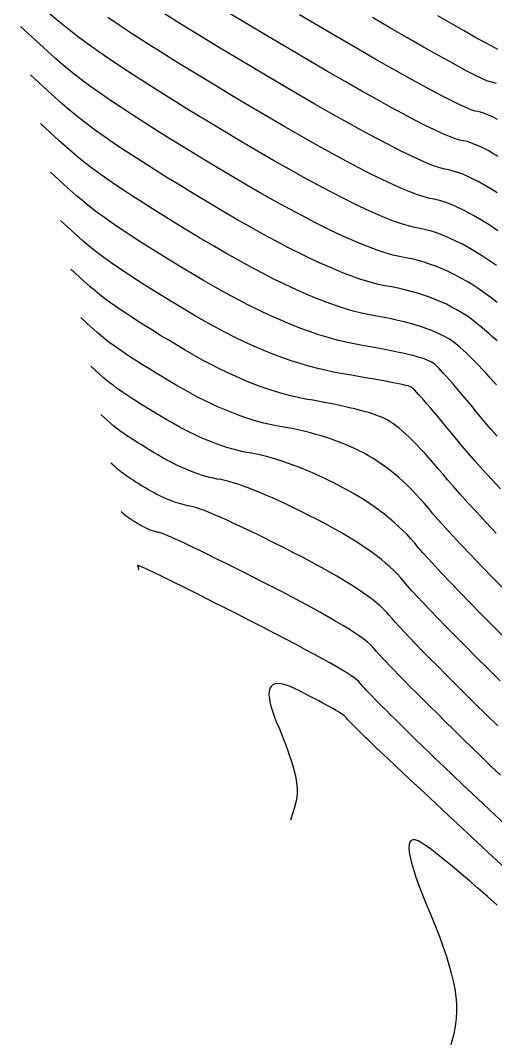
# Model space of a CAD drawing. Header units: inches. Extents: x 1412622.3 to 1412714.6, y 4931530.8 to 4931588.5.
# Drawn here: x 1412628.16 to 1412632.56, y 4931559.78 to 4931569.2 of the extents above; entities that cross this region are included whole.
import ezdxf

# ---------------------------------------------------------------- set-up
doc = ezdxf.new("R2010")
doc.units = ezdxf.units.IN
doc.header["$MEASUREMENT"] = 0

msp = doc.modelspace()

# ---------------------------------------------------------------- linework, layer by layer
for points in [[(1412632.5642, 4931566.9307), (1412632.4985, 4931566.9762), (1412632.4341, 4931567.0187), (1412632.3709, 4931567.0581), (1412632.309, 4931567.0944), (1412632.2482, 4931567.1277), (1412632.1888, 4931567.1579), (1412632.1305, 4931567.185), (1412632.0735, 4931567.209), (1412632.0177, 4931567.23), (1412631.9631, 4931567.2479), (1412631.9098, 4931567.2627), (1412631.8577, 4931567.2745), (1412631.8069, 4931567.2832), (1412631.749, 4931567.2975), (1412631.684, 4931567.3173), (1412631.6119, 4931567.3427), (1412631.5328, 4931567.3737), (1412631.4466, 4931567.4103), (1412631.3533, 4931567.4525), (1412631.253, 4931567.5002), (1412631.1456, 4931567.5535), (1412631.0311, 4931567.6123), (1412630.9096, 4931567.6768), (1412630.781, 4931567.7468), (1412630.6453, 4931567.8224), (1412630.5026, 4931567.9036), (1412630.3527, 4931567.9903), (1412630.1959, 4931568.0826), (1412630.0319, 4931568.1805), (1412629.8753, 4931568.2749), (1412629.7261, 4931568.3659), (1412629.5843, 4931568.4533), (1412629.4499, 4931568.5373), (1412629.3228, 4931568.6178), (1412629.2031, 4931568.6948), (1412629.0908, 4931568.7684), (1412628.9859, 4931568.8385), (1412628.8855, 4931568.9077), (1412628.7896, 4931568.9761), (1412628.6982, 4931569.0437), (1412628.6113, 4931569.1104), (1412628.5204, 4931569.1842), (1412628.4253, 4931569.2652)], [(1412632.5767, 4931567.2539), (1412632.5065, 4931567.3006), (1412632.4389, 4931567.3434), (1412632.3739, 4931567.3822), (1412632.3115, 4931567.4172), (1412632.2516, 4931567.4482), (1412632.1943, 4931567.4754), (1412632.1396, 4931567.4986), (1412632.0875, 4931567.5179), (1412632.0379, 4931567.5333), (1412631.9909, 4931567.5448), (1412631.9465, 4931567.5524), (1412631.8938, 4931567.5662), (1412631.8327, 4931567.5861), (1412631.7633, 4931567.6121), (1412631.6856, 4931567.6444), (1412631.5995, 4931567.6827), (1412631.5051, 4931567.7273), (1412631.4024, 4931567.7779), (1412631.2914, 4931567.8348), (1412631.172, 4931567.8978), (1412631.0443, 4931567.9669), (1412630.9083, 4931568.0422), (1412630.7639, 4931568.1237), (1412630.6112, 4931568.2113), (1412630.4502, 4931568.3051), (1412630.2809, 4931568.405), (1412630.1032, 4931568.5111), (1412629.9335, 4931568.6134), (1412629.7718, 4931568.712), (1412629.6182, 4931568.8067), (1412629.4725, 4931568.8977), (1412629.3348, 4931568.985), (1412629.2051, 4931569.0685), (1412629.0834, 4931569.1482), (1412628.9697, 4931569.2241)], [(1412632.5683, 4931567.6036), (1412632.5099, 4931567.6407), (1412632.4537, 4931567.6744), (1412632.3998, 4931567.7047), (1412632.3482, 4931567.7316), (1412632.2988, 4931567.7551), (1412632.2517, 4931567.7752), (1412632.2069, 4931567.7919), (1412632.1644, 4931567.8052), (1412632.1241, 4931567.8151), (1412632.0862, 4931567.8216), (1412632.0386, 4931567.8349), (1412631.9814, 4931567.8548), (1412631.9147, 4931567.8815), (1412631.8384, 4931567.915), (1412631.7524, 4931567.9552), (1412631.6569, 4931568.0021), (1412631.5518, 4931568.0557), (1412631.4372, 4931568.1161), (1412631.3129, 4931568.1832), (1412631.179, 4931568.2571), (1412631.0356, 4931568.3377), (1412630.8825, 4931568.425), (1412630.7199, 4931568.5191), (1412630.5477, 4931568.6199), (1412630.3659, 4931568.7274), (1412630.1745, 4931568.8417), (1412629.9917, 4931568.9519), (1412629.8175, 4931569.058), (1412629.652, 4931569.1601), (1412629.4951, 4931569.2582)], [(1412632.5777, 4931567.9406), (1412632.531, 4931567.9686), (1412632.4863, 4931567.9938), (1412632.4434, 4931568.0161), (1412632.4024, 4931568.0356), (1412632.3633, 4931568.0523), (1412632.3261, 4931568.0662), (1412632.2908, 4931568.0772), (1412632.2573, 4931568.0855), (1412632.2258, 4931568.0909), (1412632.1834, 4931568.1036), (1412632.1302, 4931568.1236), (1412632.0661, 4931568.1509), (1412631.9912, 4931568.1856), (1412631.9054, 4931568.2276), (1412631.8087, 4931568.2769), (1412631.7013, 4931568.3335), (1412631.5829, 4931568.3974), (1412631.4538, 4931568.4687), (1412631.3137, 4931568.5472), (1412631.1629, 4931568.6331), (1412631.0011, 4931568.7263), (1412630.8286, 4931568.8268), (1412630.6452, 4931568.9347), (1412630.4509, 4931569.0498), (1412630.2458, 4931569.1723), (1412630.0499, 4931569.2904)], [(1412632.5727, 4931568.2828), (1412632.5386, 4931568.3006), (1412632.506, 4931568.3161), (1412632.4749, 4931568.3294), (1412632.4453, 4931568.3404), (1412632.4171, 4931568.3492), (1412632.3905, 4931568.3558), (1412632.3654, 4931568.3601), (1412632.3282, 4931568.3723), (1412632.2789, 4931568.3923), (1412632.2175, 4931568.4203), (1412632.1439, 4931568.4562), (1412632.0583, 4931568.5), (1412631.9605, 4931568.5517), (1412631.8507, 4931568.6113), (1412631.7287, 4931568.6787), (1412631.5946, 4931568.7541), (1412631.4484, 4931568.8374), (1412631.2902, 4931568.9285), (1412631.1198, 4931569.0276), (1412630.9372, 4931569.1346), (1412630.7426, 4931569.2494)], [(1412632.5644, 4931568.6147), (1412632.5435, 4931568.6212), (1412632.5237, 4931568.6261), (1412632.5051, 4931568.6293), (1412632.473, 4931568.641), (1412632.4276, 4931568.6611), (1412632.3689, 4931568.6897), (1412632.2967, 4931568.7268), (1412632.2112, 4931568.7724), (1412632.1123, 4931568.8265), (1412632.0001, 4931568.889), (1412631.8745, 4931568.96), (1412631.7355, 4931569.0395), (1412631.5832, 4931569.1275), (1412631.4174, 4931569.224)], [(1412632.5764, 4931568.9299), (1412632.5202, 4931568.9591), (1412632.4495, 4931568.9975), (1412632.3641, 4931569.0448), (1412632.2641, 4931569.1013), (1412632.1495, 4931569.1668), (1412632.0203, 4931569.2414)], [(1412632.571, 4931566.5893), (1412632.5153, 4931566.6326), (1412632.4595, 4931566.6737), (1412632.4036, 4931566.7125), (1412632.3476, 4931566.7491), (1412632.2915, 4931566.7834), (1412632.2353, 4931566.8156), (1412632.179, 4931566.8454), (1412632.1226, 4931566.8731), (1412632.066, 4931566.8985), (1412632.0094, 4931566.9217), (1412631.9526, 4931566.9427), (1412631.8958, 4931566.9614), (1412631.8388, 4931566.9779), (1412631.7817, 4931566.9922), (1412631.7246, 4931567.0042), (1412631.6673, 4931567.014), (1412631.6042, 4931567.0288), (1412631.5353, 4931567.0486), (1412631.4605, 4931567.0734), (1412631.38, 4931567.1031), (1412631.2937, 4931567.1379), (1412631.2015, 4931567.1777), (1412631.1036, 4931567.2224), (1412630.9998, 4931567.2722), (1412630.8903, 4931567.3269), (1412630.7749, 4931567.3866), (1412630.6537, 4931567.4514), (1412630.5267, 4931567.5211), (1412630.3939, 4931567.5958), (1412630.2553, 4931567.6755), (1412630.1109, 4931567.7602), (1412629.9606, 4931567.8499), (1412629.8171, 4931567.9364), (1412629.6804, 4931568.0198), (1412629.5505, 4931568.0999), (1412629.4273, 4931568.1769), (1412629.3109, 4931568.2506), (1412629.2012, 4931568.3212), (1412629.0983, 4931568.3886), (1412629.0022, 4931568.4528), (1412628.9102, 4931568.5163), (1412628.8223, 4931568.579), (1412628.7385, 4931568.6409), (1412628.6589, 4931568.702), (1412628.5756, 4931568.7697), (1412628.4884, 4931568.8438), (1412628.3739, 4931568.9462), (1412628.161, 4931569.1423)], [(1412632.5682, 4931566.2365), (1412632.5309, 4931566.2699), (1412632.4927, 4931566.3032), (1412632.4537, 4931566.3366), (1412632.414, 4931566.3698), (1412632.3734, 4931566.403), (1412632.3314, 4931566.4348), (1412632.288, 4931566.4653), (1412632.2431, 4931566.4943), (1412632.1967, 4931566.5219), (1412632.1489, 4931566.5482), (1412632.0997, 4931566.573), (1412632.049, 4931566.5965), (1412631.9969, 4931566.6185), (1412631.9433, 4931566.6392), (1412631.8882, 4931566.6585), (1412631.8318, 4931566.6763), (1412631.7738, 4931566.6928), (1412631.7145, 4931566.7079), (1412631.6536, 4931566.7216), (1412631.5914, 4931566.7339), (1412631.5276, 4931566.7448), (1412631.4594, 4931566.7601), (1412631.3865, 4931566.7798), (1412631.3092, 4931566.804), (1412631.2272, 4931566.8325), (1412631.1408, 4931566.8655), (1412631.0497, 4931566.9028), (1412630.9542, 4931566.9446), (1412630.8541, 4931566.9908), (1412630.7494, 4931567.0415), (1412630.6402, 4931567.0965), (1412630.5264, 4931567.1559), (1412630.4081, 4931567.2198), (1412630.2852, 4931567.2881), (1412630.1578, 4931567.3607), (1412630.0258, 4931567.4378), (1412629.8893, 4931567.5193), (1412629.759, 4931567.5979), (1412629.6347, 4931567.6737), (1412629.5167, 4931567.7465), (1412629.4047, 4931567.8164), (1412629.2989, 4931567.8834), (1412629.1993, 4931567.9476), (1412629.1058, 4931568.0088), (1412629.0184, 4931568.0672), (1412628.9348, 4931568.1248), (1412628.8549, 4931568.1818), (1412628.7788, 4931568.238), (1412628.7065, 4931568.2936), (1412628.6308, 4931568.3551), (1412628.5516, 4931568.4225), (1412628.4475, 4931568.5155), (1412628.2541, 4931568.6937)], [(1412632.5637, 4931565.8272), (1412632.5296, 4931565.8663), (1412632.4962, 4931565.9037), (1412632.4635, 4931565.9397), (1412632.4315, 4931565.9742), (1412632.4002, 4931566.0072), (1412632.3696, 4931566.0387), (1412632.3398, 4931566.0686), (1412632.3107, 4931566.0971), (1412632.2823, 4931566.124), (1412632.2546, 4931566.1495), (1412632.2276, 4931566.1734), (1412632.2014, 4931566.1958), (1412632.1759, 4931566.2167), (1412632.1475, 4931566.2371), (1412632.1164, 4931566.2569), (1412632.0825, 4931566.2761), (1412632.0458, 4931566.2948), (1412632.0064, 4931566.3129), (1412631.9641, 4931566.3305), (1412631.919, 4931566.3475), (1412631.8712, 4931566.364), (1412631.8205, 4931566.3799), (1412631.7671, 4931566.3952), (1412631.7109, 4931566.41), (1412631.6519, 4931566.4242), (1412631.5901, 4931566.4379), (1412631.5255, 4931566.451), (1412631.4582, 4931566.4636), (1412631.388, 4931566.4756), (1412631.3145, 4931566.4914), (1412631.2378, 4931566.5111), (1412631.1578, 4931566.5346), (1412631.0745, 4931566.5619), (1412630.9878, 4931566.5931), (1412630.8979, 4931566.628), (1412630.8048, 4931566.6669), (1412630.7083, 4931566.7095), (1412630.6085, 4931566.756), (1412630.5055, 4931566.8063), (1412630.3991, 4931566.8605), (1412630.2895, 4931566.9185), (1412630.1766, 4931566.9803), (1412630.0603, 4931567.0459), (1412629.9408, 4931567.1154), (1412629.818, 4931567.1887), (1412629.7008, 4931567.2595), (1412629.589, 4931567.3276), (1412629.4828, 4931567.3931), (1412629.3821, 4931567.456), (1412629.287, 4931567.5163), (1412629.1973, 4931567.574), (1412629.1132, 4931567.629), (1412629.0346, 4931567.6815), (1412628.9594, 4931567.7334), (1412628.8876, 4931567.7846), (1412628.8192, 4931567.8352), (1412628.7541, 4931567.8852), (1412628.686, 4931567.9405), (1412628.6148, 4931568.0011), (1412628.5212, 4931568.0848), (1412628.3472, 4931568.2451)], [(1412632.5682, 4931565.354), (1412632.5114, 4931565.4192), (1412632.46, 4931565.4799), (1412632.4138, 4931565.536), (1412632.3699, 4931565.5892), (1412632.3282, 4931565.6394), (1412632.2887, 4931565.6867), (1412632.2515, 4931565.731), (1412632.2165, 4931565.7723), (1412632.1837, 4931565.8106), (1412632.1531, 4931565.8459), (1412632.1248, 4931565.8783), (1412632.0987, 4931565.9077), (1412632.0748, 4931565.9342), (1412632.0531, 4931565.9576), (1412632.0337, 4931565.9781), (1412632.0165, 4931565.9957), (1412632.0015, 4931566.0102), (1412631.9888, 4931566.0218), (1412631.9783, 4931566.0304), (1412631.9636, 4931566.0393), (1412631.9449, 4931566.0485), (1412631.922, 4931566.0579), (1412631.8949, 4931566.0677), (1412631.8638, 4931566.0777), (1412631.8285, 4931566.088), (1412631.7891, 4931566.0986), (1412631.7455, 4931566.1094), (1412631.6978, 4931566.1205), (1412631.646, 4931566.132), (1412631.59, 4931566.1437), (1412631.53, 4931566.1556), (1412631.4658, 4931566.1679), (1412631.3974, 4931566.1804), (1412631.325, 4931566.1933), (1412631.2484, 4931566.2064), (1412631.1697, 4931566.2227), (1412631.0891, 4931566.2423), (1412631.0064, 4931566.2652), (1412630.9217, 4931566.2913), (1412630.8349, 4931566.3206), (1412630.7462, 4931566.3532), (1412630.6553, 4931566.3891), (1412630.5625, 4931566.4282), (1412630.4676, 4931566.4706), (1412630.3707, 4931566.5162), (1412630.2718, 4931566.5651), (1412630.1709, 4931566.6172), (1412630.0679, 4931566.6725), (1412629.9629, 4931566.7312), (1412629.8558, 4931566.793), (1412629.7468, 4931566.8582), (1412629.6426, 4931566.921), (1412629.5433, 4931566.9815), (1412629.449, 4931567.0397), (1412629.3595, 4931567.0955), (1412629.275, 4931567.1491), (1412629.1954, 4931567.2003), (1412629.1207, 4931567.2493), (1412629.0509, 4931567.2959), (1412628.9841, 4931567.3419), (1412628.9203, 4931567.3875), (1412628.8595, 4931567.4324), (1412628.8017, 4931567.4768), (1412628.7412, 4931567.5259), (1412628.6779, 4931567.5798), (1412628.5948, 4931567.6541), (1412628.4402, 4931567.7965)], [(1412632.5998, 4931564.8672), (1412632.5158, 4931564.9578), (1412632.4384, 4931565.0427), (1412632.3677, 4931565.1217), (1412632.3036, 4931565.1951), (1412632.2461, 4931565.2626), (1412632.1953, 4931565.3244), (1412632.1474, 4931565.3825), (1412632.1023, 4931565.437), (1412632.06, 4931565.4877), (1412632.0206, 4931565.5347), (1412631.984, 4931565.578), (1412631.9503, 4931565.6177), (1412631.9194, 4931565.6536), (1412631.8914, 4931565.6859), (1412631.8662, 4931565.7144), (1412631.8438, 4931565.7393), (1412631.8243, 4931565.7604), (1412631.8077, 4931565.7779), (1412631.7939, 4931565.7917), (1412631.7829, 4931565.8017), (1412631.7748, 4931565.8081), (1412631.7695, 4931565.8108), (1412631.7597, 4931565.8141), (1412631.7454, 4931565.8181), (1412631.7265, 4931565.8228), (1412631.7031, 4931565.8281), (1412631.6752, 4931565.8341), (1412631.6427, 4931565.8408), (1412631.6057, 4931565.8481), (1412631.5642, 4931565.8561), (1412631.5182, 4931565.8648), (1412631.4676, 4931565.8741), (1412631.4125, 4931565.8841), (1412631.3529, 4931565.8947), (1412631.2887, 4931565.906), (1412631.22, 4931565.918), (1412631.1468, 4931565.9306), (1412631.0691, 4931565.9439), (1412630.9902, 4931565.9599), (1412630.9103, 4931565.9787), (1412630.8292, 4931566.0002), (1412630.7471, 4931566.0244), (1412630.6638, 4931566.0513), (1412630.5795, 4931566.081), (1412630.494, 4931566.1134), (1412630.4075, 4931566.1485), (1412630.3198, 4931566.1863), (1412630.2311, 4931566.2269), (1412630.1412, 4931566.2702), (1412630.0503, 4931566.3162), (1412629.9582, 4931566.365), (1412629.8651, 4931566.4164), (1412629.7708, 4931566.4706), (1412629.6755, 4931566.5276), (1412629.5844, 4931566.5825), (1412629.4976, 4931566.6354), (1412629.4152, 4931566.6862), (1412629.337, 4931566.7351), (1412629.2631, 4931566.7819), (1412629.1935, 4931566.8267), (1412629.1281, 4931566.8695), (1412629.0671, 4931566.9102), (1412629.0087, 4931566.9505), (1412628.953, 4931566.9903), (1412628.8998, 4931567.0296), (1412628.8493, 4931567.0684), (1412628.7964, 4931567.1113), (1412628.7411, 4931567.1584), (1412628.6684, 4931567.2234), (1412628.5333, 4931567.3478)], [(1412632.562, 4931564.4579), (1412632.4652, 4931564.5593), (1412632.3771, 4931564.653), (1412632.2976, 4931564.7388), (1412632.2268, 4931564.8169), (1412632.1645, 4931564.8872), (1412632.111, 4931564.9497), (1412632.066, 4931565.0044), (1412632.0224, 4931565.0564), (1412631.9802, 4931565.1057), (1412631.9394, 4931565.1523), (1412631.9, 4931565.1963), (1412631.8619, 4931565.2375), (1412631.8252, 4931565.2761), (1412631.7899, 4931565.3119), (1412631.756, 4931565.3451), (1412631.7235, 4931565.3755), (1412631.6924, 4931565.4033), (1412631.6626, 4931565.4284), (1412631.6342, 4931565.4508), (1412631.6072, 4931565.4705), (1412631.5816, 4931565.4875), (1412631.5573, 4931565.5018), (1412631.5345, 4931565.5134), (1412631.5089, 4931565.525), (1412631.4806, 4931565.5366), (1412631.4495, 4931565.5482), (1412631.4157, 4931565.5597), (1412631.3792, 4931565.5713), (1412631.34, 4931565.5828), (1412631.298, 4931565.5943), (1412631.2533, 4931565.6058), (1412631.2058, 4931565.6173), (1412631.1557, 4931565.6288), (1412631.1028, 4931565.6402), (1412631.0471, 4931565.6517), (1412630.9888, 4931565.6631), (1412630.9277, 4931565.6745), (1412630.8638, 4931565.6859), (1412630.7973, 4931565.6973), (1412630.7298, 4931565.711), (1412630.6613, 4931565.7271), (1412630.5919, 4931565.7455), (1412630.5216, 4931565.7662), (1412630.4503, 4931565.7893), (1412630.3781, 4931565.8146), (1412630.305, 4931565.8424), (1412630.2309, 4931565.8724), (1412630.1558, 4931565.9048), (1412630.0798, 4931565.9396), (1412630.0029, 4931565.9766), (1412629.9251, 4931566.016), (1412629.8462, 4931566.0578), (1412629.7665, 4931566.1018), (1412629.6858, 4931566.1482), (1412629.6042, 4931566.197), (1412629.5262, 4931566.244), (1412629.4519, 4931566.2893), (1412629.3813, 4931566.3328), (1412629.3144, 4931566.3746), (1412629.2511, 4931566.4147), (1412629.1915, 4931566.4531), (1412629.1356, 4931566.4897), (1412629.0834, 4931566.5246), (1412629.0334, 4931566.5591), (1412628.9856, 4931566.5931), (1412628.9401, 4931566.6268), (1412628.8969, 4931566.66), (1412628.8516, 4931566.6968), (1412628.8042, 4931566.737), (1412628.742, 4931566.7927), (1412628.6263, 4931566.8992)], [(1412632.6584, 4931563.9147), (1412632.5371, 4931564.0381), (1412632.4261, 4931564.1521), (1412632.3254, 4931564.2566), (1412632.2349, 4931564.3515), (1412632.1547, 4931564.4371), (1412632.0848, 4931564.5131), (1412632.0252, 4931564.5797), (1412631.9758, 4931564.6367), (1412631.9366, 4931564.6843), (1412631.8974, 4931564.7302), (1412631.8581, 4931564.7745), (1412631.8188, 4931564.817), (1412631.7793, 4931564.8578), (1412631.7398, 4931564.897), (1412631.7002, 4931564.9344), (1412631.6605, 4931564.9702), (1412631.6207, 4931565.0043), (1412631.5808, 4931565.0367), (1412631.5409, 4931565.0674), (1412631.5008, 4931565.0964), (1412631.4607, 4931565.1237), (1412631.4205, 4931565.1493), (1412631.3803, 4931565.1732), (1412631.3399, 4931565.1955), (1412631.2995, 4931565.216), (1412631.2581, 4931565.2359), (1412631.2158, 4931565.2551), (1412631.1725, 4931565.2736), (1412631.1284, 4931565.2913), (1412631.0832, 4931565.3084), (1412631.0372, 4931565.3248), (1412630.9902, 4931565.3405), (1412630.9423, 4931565.3555), (1412630.8935, 4931565.3699), (1412630.8437, 4931565.3835), (1412630.793, 4931565.3964), (1412630.7414, 4931565.4087), (1412630.6888, 4931565.4202), (1412630.6353, 4931565.4311), (1412630.5808, 4931565.4412), (1412630.5255, 4931565.4507), (1412630.4693, 4931565.4621), (1412630.4124, 4931565.4755), (1412630.3546, 4931565.4908), (1412630.2961, 4931565.508), (1412630.2368, 4931565.5272), (1412630.1768, 4931565.5483), (1412630.1159, 4931565.5714), (1412630.0542, 4931565.5964), (1412629.9918, 4931565.6234), (1412629.9286, 4931565.6522), (1412629.8646, 4931565.6831), (1412629.7998, 4931565.7159), (1412629.7343, 4931565.7506), (1412629.6679, 4931565.7872), (1412629.6008, 4931565.8259), (1412629.5329, 4931565.8664), (1412629.468, 4931565.9055), (1412629.4062, 4931565.9432), (1412629.3475, 4931565.9794), (1412629.2918, 4931566.0142), (1412629.2392, 4931566.0475), (1412629.1896, 4931566.0795), (1412629.1431, 4931566.1099), (1412629.0996, 4931566.1389), (1412629.058, 4931566.1676), (1412629.0183, 4931566.196), (1412628.9804, 4931566.224), (1412628.9444, 4931566.2516), (1412628.9068, 4931566.2822), (1412628.8674, 4931566.3157), (1412628.8156, 4931566.362), (1412628.7194, 4931566.4506)], [(1412632.6538, 4931563.4753), (1412632.5332, 4931563.5965), (1412632.4213, 4931563.7095), (1412632.3181, 4931563.8145), (1412632.2237, 4931563.9115), (1412632.138, 4931564.0003), (1412632.0611, 4931564.0812), (1412631.9928, 4931564.1539), (1412631.9333, 4931564.2186), (1412631.8826, 4931564.2752), (1412631.8406, 4931564.3238), (1412631.8073, 4931564.3643), (1412631.7725, 4931564.4041), (1412631.7361, 4931564.4432), (1412631.6982, 4931564.4816), (1412631.6587, 4931564.5194), (1412631.6177, 4931564.5564), (1412631.5751, 4931564.5928), (1412631.531, 4931564.6285), (1412631.4854, 4931564.6635), (1412631.4382, 4931564.6978), (1412631.3894, 4931564.7314), (1412631.3391, 4931564.7643), (1412631.2873, 4931564.7966), (1412631.2339, 4931564.8281), (1412631.1789, 4931564.859), (1412631.1225, 4931564.8892), (1412631.0644, 4931564.9187), (1412631.0073, 4931564.9468), (1412630.951, 4931564.9735), (1412630.8956, 4931564.9989), (1412630.841, 4931565.0229), (1412630.7873, 4931565.0456), (1412630.7344, 4931565.0668), (1412630.6825, 4931565.0867), (1412630.6314, 4931565.1053), (1412630.5811, 4931565.1224), (1412630.5317, 4931565.1382), (1412630.4832, 4931565.1526), (1412630.4356, 4931565.1656), (1412630.3888, 4931565.1773), (1412630.3429, 4931565.1876), (1412630.2978, 4931565.1965), (1412630.2536, 4931565.2041), (1412630.2088, 4931565.2132), (1412630.1634, 4931565.2239), (1412630.1173, 4931565.2361), (1412630.0706, 4931565.2498), (1412630.0233, 4931565.2651), (1412629.9754, 4931565.282), (1412629.9268, 4931565.3004), (1412629.8776, 4931565.3204), (1412629.8278, 4931565.3419), (1412629.7774, 4931565.3649), (1412629.7263, 4931565.3895), (1412629.6746, 4931565.4157), (1412629.6223, 4931565.4434), (1412629.5694, 4931565.4727), (1412629.5158, 4931565.5035), (1412629.4616, 4931565.5358), (1412629.4098, 4931565.567), (1412629.3605, 4931565.5971), (1412629.3136, 4931565.626), (1412629.2692, 4931565.6538), (1412629.2272, 4931565.6804), (1412629.1877, 4931565.7058), (1412629.1505, 4931565.7301), (1412629.1158, 4931565.7533), (1412629.0827, 4931565.7762), (1412629.051, 4931565.7988), (1412629.0207, 4931565.8211), (1412628.992, 4931565.8432), (1412628.962, 4931565.8676), (1412628.9305, 4931565.8943), (1412628.8892, 4931565.9313), (1412628.8124, 4931566.002)], [(1412632.5965, 4931563.0915), (1412632.4826, 4931563.2047), (1412632.376, 4931563.3112), (1412632.2765, 4931563.4111), (1412632.1842, 4931563.5043), (1412632.0992, 4931563.5909), (1412632.0213, 4931563.6709), (1412631.9506, 4931563.7441), (1412631.8872, 4931563.8108), (1412631.8309, 4931563.8708), (1412631.7819, 4931563.9241), (1412631.74, 4931563.9708), (1412631.7054, 4931564.0108), (1412631.6779, 4931564.0442), (1412631.6475, 4931564.0779), (1412631.614, 4931564.112), (1412631.5775, 4931564.1463), (1412631.5381, 4931564.1809), (1412631.4956, 4931564.2159), (1412631.4501, 4931564.2512), (1412631.4015, 4931564.2868), (1412631.35, 4931564.3227), (1412631.2955, 4931564.3589), (1412631.2379, 4931564.3955), (1412631.1774, 4931564.4323), (1412631.1138, 4931564.4695), (1412631.0472, 4931564.507), (1412630.9776, 4931564.5448), (1412630.905, 4931564.5829), (1412630.8294, 4931564.6213), (1412630.7565, 4931564.6577), (1412630.6862, 4931564.692), (1412630.6186, 4931564.7243), (1412630.5536, 4931564.7545), (1412630.4913, 4931564.7827), (1412630.4317, 4931564.8088), (1412630.3747, 4931564.8329), (1412630.3204, 4931564.855), (1412630.2688, 4931564.875), (1412630.2198, 4931564.8929), (1412630.1735, 4931564.9088), (1412630.1298, 4931564.9226), (1412630.0888, 4931564.9344), (1412630.0505, 4931564.9442), (1412630.0148, 4931564.9518), (1412629.9818, 4931564.9575), (1412629.9484, 4931564.9643), (1412629.9144, 4931564.9723), (1412629.88, 4931564.9814), (1412629.8452, 4931564.9916), (1412629.8098, 4931565.0031), (1412629.774, 4931565.0157), (1412629.7378, 4931565.0294), (1412629.701, 4931565.0443), (1412629.6638, 4931565.0604), (1412629.6261, 4931565.0776), (1412629.588, 4931565.096), (1412629.5494, 4931565.1155), (1412629.5103, 4931565.1362), (1412629.4708, 4931565.1581), (1412629.4308, 4931565.1811), (1412629.3903, 4931565.2052), (1412629.3517, 4931565.2285), (1412629.3148, 4931565.251), (1412629.2798, 4931565.2726), (1412629.2466, 4931565.2933), (1412629.2153, 4931565.3132), (1412629.1857, 4931565.3322), (1412629.158, 4931565.3504), (1412629.1321, 4931565.3677), (1412629.1073, 4931565.3847), (1412629.0836, 4931565.4016), (1412629.0611, 4931565.4183), (1412629.0396, 4931565.4348), (1412629.0172, 4931565.453), (1412628.9937, 4931565.473), (1412628.9628, 4931565.5006), (1412628.9055, 4931565.5534)], [(1412632.5747, 4931562.6755), (1412632.468, 4931562.7803), (1412632.367, 4931562.8798), (1412632.2717, 4931562.9742), (1412632.1821, 4931563.0633), (1412632.0981, 4931563.1471), (1412632.0198, 4931563.2258), (1412631.9472, 4931563.2992), (1412631.8802, 4931563.3673), (1412631.8189, 4931563.4303), (1412631.7633, 4931563.4879), (1412631.7133, 4931563.5404), (1412631.669, 4931563.5876), (1412631.6304, 4931563.6296), (1412631.5975, 4931563.6664), (1412631.5702, 4931563.6979), (1412631.5486, 4931563.7242), (1412631.5225, 4931563.7518), (1412631.492, 4931563.7807), (1412631.4569, 4931563.8109), (1412631.4174, 4931563.8425), (1412631.3735, 4931563.8754), (1412631.325, 4931563.9096), (1412631.2721, 4931563.9451), (1412631.2147, 4931563.9819), (1412631.1528, 4931564.02), (1412631.0865, 4931564.0595), (1412631.0156, 4931564.1003), (1412630.9403, 4931564.1424), (1412630.8606, 4931564.1858), (1412630.7763, 4931564.2305), (1412630.6876, 4931564.2766), (1412630.5944, 4931564.3239), (1412630.5057, 4931564.3686), (1412630.4214, 4931564.4105), (1412630.3416, 4931564.4497), (1412630.2662, 4931564.4861), (1412630.1954, 4931564.5199), (1412630.1289, 4931564.5509), (1412630.067, 4931564.5791), (1412630.0095, 4931564.6047), (1412629.9564, 4931564.6275), (1412629.9078, 4931564.6476), (1412629.8637, 4931564.665), (1412629.8241, 4931564.6796), (1412629.7889, 4931564.6915), (1412629.7581, 4931564.7007), (1412629.7318, 4931564.7072), (1412629.71, 4931564.7109), (1412629.6879, 4931564.7154), (1412629.6655, 4931564.7206), (1412629.6427, 4931564.7267), (1412629.6197, 4931564.7335), (1412629.5963, 4931564.741), (1412629.5727, 4931564.7493), (1412629.5487, 4931564.7584), (1412629.5244, 4931564.7683), (1412629.4998, 4931564.7789), (1412629.4749, 4931564.7903), (1412629.4497, 4931564.8024), (1412629.4242, 4931564.8153), (1412629.3984, 4931564.829), (1412629.3722, 4931564.8435), (1412629.3458, 4931564.8587), (1412629.319, 4931564.8746), (1412629.2935, 4931564.89), (1412629.2691, 4931564.9049), (1412629.246, 4931564.9192), (1412629.224, 4931564.9329), (1412629.2033, 4931564.946), (1412629.1838, 4931564.9586), (1412629.1655, 4931564.9706), (1412629.1483, 4931564.982), (1412629.1319, 4931564.9933), (1412629.1163, 4931565.0045), (1412629.1014, 4931565.0155), (1412629.0872, 4931565.0264), (1412629.0724, 4931565.0384), (1412629.0568, 4931565.0516), (1412629.0365, 4931565.0699), (1412628.9985, 4931565.1048)], [(1412632.6004, 4931562.219), (1412632.5094, 4931562.3066), (1412632.4207, 4931562.3925), (1412632.3342, 4931562.4764), (1412632.25, 4931562.5586), (1412632.168, 4931562.6389), (1412632.0902, 4931562.7153), (1412632.0165, 4931562.788), (1412631.9469, 4931562.8568), (1412631.8815, 4931562.9218), (1412631.8202, 4931562.983), (1412631.7631, 4931563.0404), (1412631.7101, 4931563.094), (1412631.6612, 4931563.1437), (1412631.6165, 4931563.1896), (1412631.5759, 4931563.2317), (1412631.5394, 4931563.27), (1412631.5071, 4931563.3045), (1412631.479, 4931563.3351), (1412631.4549, 4931563.3619), (1412631.435, 4931563.385), (1412631.4192, 4931563.4041), (1412631.3975, 4931563.4256), (1412631.3699, 4931563.4495), (1412631.3363, 4931563.4756), (1412631.2968, 4931563.5041), (1412631.2513, 4931563.5348), (1412631.1999, 4931563.5679), (1412631.1426, 4931563.6034), (1412631.0793, 4931563.6411), (1412631.0101, 4931563.6812), (1412630.935, 4931563.7236), (1412630.8539, 4931563.7683), (1412630.7669, 4931563.8153), (1412630.6739, 4931563.8646), (1412630.575, 4931563.9163), (1412630.4702, 4931563.9703), (1412630.3594, 4931564.0266), (1412630.2549, 4931564.0795), (1412630.1566, 4931564.129), (1412630.0646, 4931564.175), (1412629.9789, 4931564.2177), (1412629.8994, 4931564.257), (1412629.8262, 4931564.2929), (1412629.7592, 4931564.3253), (1412629.6985, 4931564.3544), (1412629.6441, 4931564.38), (1412629.5959, 4931564.4023), (1412629.554, 4931564.4211), (1412629.5183, 4931564.4366), (1412629.4889, 4931564.4486), (1412629.4657, 4931564.4572), (1412629.4488, 4931564.4625), (1412629.4382, 4931564.4643), (1412629.4274, 4931564.4665), (1412629.4165, 4931564.469), (1412629.4054, 4931564.472), (1412629.3942, 4931564.4753), (1412629.3828, 4931564.479), (1412629.3713, 4931564.483), (1412629.3596, 4931564.4874), (1412629.3478, 4931564.4922), (1412629.3358, 4931564.4974), (1412629.3237, 4931564.503), (1412629.3114, 4931564.5089), (1412629.299, 4931564.5152), (1412629.2864, 4931564.5218), (1412629.2736, 4931564.5289), (1412629.2608, 4931564.5363), (1412629.2477, 4931564.5441), (1412629.2353, 4931564.5516), (1412629.2234, 4931564.5588), (1412629.2121, 4931564.5657), (1412629.2015, 4931564.5724), (1412629.1914, 4931564.5788), (1412629.1818, 4931564.5849), (1412629.1729, 4931564.5908), (1412629.1646, 4931564.5964), (1412629.1566, 4931564.6019), (1412629.149, 4931564.6073), (1412629.1417, 4931564.6127), (1412629.1348, 4931564.618), (1412629.1276, 4931564.6239), (1412629.12, 4931564.6303), (1412629.1101, 4931564.6392), (1412629.0916, 4931564.6562)], [(1412632.6565, 4931561.7509), (1412632.5453, 4931561.8551), (1412632.4401, 4931561.954), (1412632.3409, 4931562.0475), (1412632.2476, 4931562.1356), (1412632.1603, 4931562.2184), (1412632.0789, 4931562.2958), (1412632.0035, 4931562.3678), (1412631.934, 4931562.4345), (1412631.8705, 4931562.4958), (1412631.8129, 4931562.5517), (1412631.7613, 4931562.6022), (1412631.7123, 4931562.6504), (1412631.6659, 4931562.6961), (1412631.6221, 4931562.7395), (1412631.581, 4931562.7804), (1412631.5424, 4931562.819), (1412631.5064, 4931562.8551), (1412631.473, 4931562.8888), (1412631.4423, 4931562.9201), (1412631.4141, 4931562.949), (1412631.3885, 4931562.9755), (1412631.3656, 4931562.9996), (1412631.3452, 4931563.0213), (1412631.3275, 4931563.0406), (1412631.3124, 4931563.0575), (1412631.2998, 4931563.072), (1412631.2899, 4931563.0841), (1412631.2728, 4931563.0993), (1412631.2487, 4931563.1178), (1412631.2174, 4931563.1394), (1412631.179, 4931563.1642), (1412631.1335, 4931563.1922), (1412631.0808, 4931563.2233), (1412631.0211, 4931563.2576), (1412630.9542, 4931563.2951), (1412630.8802, 4931563.3358), (1412630.799, 4931563.3797), (1412630.7108, 4931563.4267), (1412630.6154, 4931563.477), (1412630.513, 4931563.5304), (1412630.4034, 4931563.587), (1412630.2866, 4931563.6467), (1412630.1628, 4931563.7097), (1412630.0468, 4931563.7685), (1412629.9386, 4931563.8231), (1412629.8382, 4931563.8737), (1412629.7457, 4931563.9201), (1412629.661, 4931563.9624), (1412629.5841, 4931564.0005), (1412629.515, 4931564.0345), (1412629.4538, 4931564.0644), (1412629.4004, 4931564.0901), (1412629.3548, 4931564.1117), (1412629.317, 4931564.1292), (1412629.2871, 4931564.1426), (1412629.2649, 4931564.1518), (1412629.2506, 4931564.1569), (1412629.2442, 4931564.1578), (1412629.2455, 4931564.1546), (1412629.2468, 4931564.1516), (1412629.2479, 4931564.1486), (1412629.249, 4931564.1459), (1412629.2499, 4931564.1432), (1412629.2507, 4931564.1407), (1412629.2514, 4931564.1383), (1412629.2521, 4931564.1361), (1412629.2526, 4931564.134), (1412629.253, 4931564.132), (1412629.2532, 4931564.13), (1412629.2533, 4931564.1281), (1412629.2534, 4931564.1263), (1412629.2532, 4931564.1244), (1412629.2528, 4931564.1223), (1412629.252, 4931564.1196), (1412629.2503, 4931564.1145)], [(1412632.6868, 4931561.3191), (1412632.5304, 4931561.4645), (1412632.3837, 4931561.601), (1412632.2466, 4931561.7286), (1412632.1192, 4931561.8473), (1412632.0015, 4931561.9571), (1412631.8934, 4931562.0579), (1412631.7949, 4931562.1499), (1412631.7061, 4931562.2331), (1412631.6269, 4931562.3073), (1412631.5574, 4931562.3726), (1412631.4976, 4931562.429), (1412631.4474, 4931562.4765), (1412631.4068, 4931562.5151), (1412631.3759, 4931562.5448), (1412631.3547, 4931562.5656), (1412631.3345, 4931562.5855), (1412631.3154, 4931562.6043), (1412631.2974, 4931562.6221), (1412631.2804, 4931562.639), (1412631.2645, 4931562.6549), (1412631.2497, 4931562.6697), (1412631.2359, 4931562.6836), (1412631.2233, 4931562.6965), (1412631.2117, 4931562.7084), (1412631.2012, 4931562.7193), (1412631.1917, 4931562.7293), (1412631.1833, 4931562.7382), (1412631.176, 4931562.7461), (1412631.1698, 4931562.7531), (1412631.1646, 4931562.7591), (1412631.1605, 4931562.764), (1412631.1535, 4931562.7703), (1412631.1436, 4931562.7779), (1412631.1307, 4931562.7868), (1412631.1149, 4931562.797), (1412631.0961, 4931562.8085), (1412631.0745, 4931562.8214), (1412631.0498, 4931562.8355), (1412631.0223, 4931562.8509), (1412630.9918, 4931562.8677), (1412630.9584, 4931562.8858), (1412630.9221, 4931562.9051), (1412630.8828, 4931562.9258), (1412630.8406, 4931562.9478), (1412630.7955, 4931562.9711), (1412630.7474, 4931562.9957), (1412630.6964, 4931563.0216), (1412630.6504, 4931563.0417), (1412630.6094, 4931563.056), (1412630.5733, 4931563.0645), (1412630.5421, 4931563.0672), (1412630.516, 4931563.0641), (1412630.4948, 4931563.0552), (1412630.4786, 4931563.0405), (1412630.4673, 4931563.02), (1412630.461, 4931562.9937), (1412630.4597, 4931562.9615), (1412630.4634, 4931562.9236), (1412630.472, 4931562.8799), (1412630.4855, 4931562.8303), (1412630.5041, 4931562.775), (1412630.5276, 4931562.7138), (1412630.5561, 4931562.6469), (1412630.5824, 4931562.5828), (1412630.6064, 4931562.5215), (1412630.6282, 4931562.4631), (1412630.6478, 4931562.4076), (1412630.6652, 4931562.3549), (1412630.6804, 4931562.3051), (1412630.6933, 4931562.2581), (1412630.7041, 4931562.214), (1412630.7121, 4931562.1714), (1412630.7175, 4931562.1303), (1412630.7203, 4931562.0907), (1412630.7204, 4931562.0527), (1412630.7165, 4931562.0122), (1412630.7087, 4931561.9692), (1412630.6929, 4931561.9118), (1412630.6573, 4931561.804)], [(1412632.5699, 4931561.0173), (1412632.4796, 4931561.0976), (1412632.3947, 4931561.1723), (1412632.315, 4931561.2415), (1412632.2408, 4931561.3051), (1412632.1719, 4931561.3631), (1412632.1083, 4931561.4156), (1412632.0501, 4931561.4625), (1412631.9972, 4931561.5039), (1412631.9496, 4931561.5397), (1412631.9074, 4931561.5699), (1412631.8706, 4931561.5945), (1412631.8388, 4931561.6113), (1412631.8119, 4931561.6202), (1412631.7901, 4931561.6212), (1412631.7732, 4931561.6144), (1412631.7613, 4931561.5997), (1412631.7545, 4931561.5771), (1412631.7526, 4931561.5467), (1412631.7557, 4931561.5083), (1412631.7638, 4931561.4621), (1412631.777, 4931561.4081), (1412631.7951, 4931561.3461), (1412631.8182, 4931561.2763), (1412631.8463, 4931561.1987), (1412631.8794, 4931561.1131), (1412631.9175, 4931561.0197), (1412631.9605, 4931560.9184), (1412632.0001, 4931560.8208), (1412632.0361, 4931560.727), (1412632.0685, 4931560.6369), (1412632.0974, 4931560.5505), (1412632.1227, 4931560.4679), (1412632.1445, 4931560.389), (1412632.1628, 4931560.3139), (1412632.1774, 4931560.2424), (1412632.1877, 4931560.1721), (1412632.1936, 4931560.103), (1412632.1951, 4931560.0349), (1412632.1921, 4931559.968), (1412632.1822, 4931559.8945), (1412632.1653, 4931559.8142), (1412632.1337, 4931559.704)]]:
    msp.add_lwpolyline(points)

doc.saveas('drawing.dxf')
